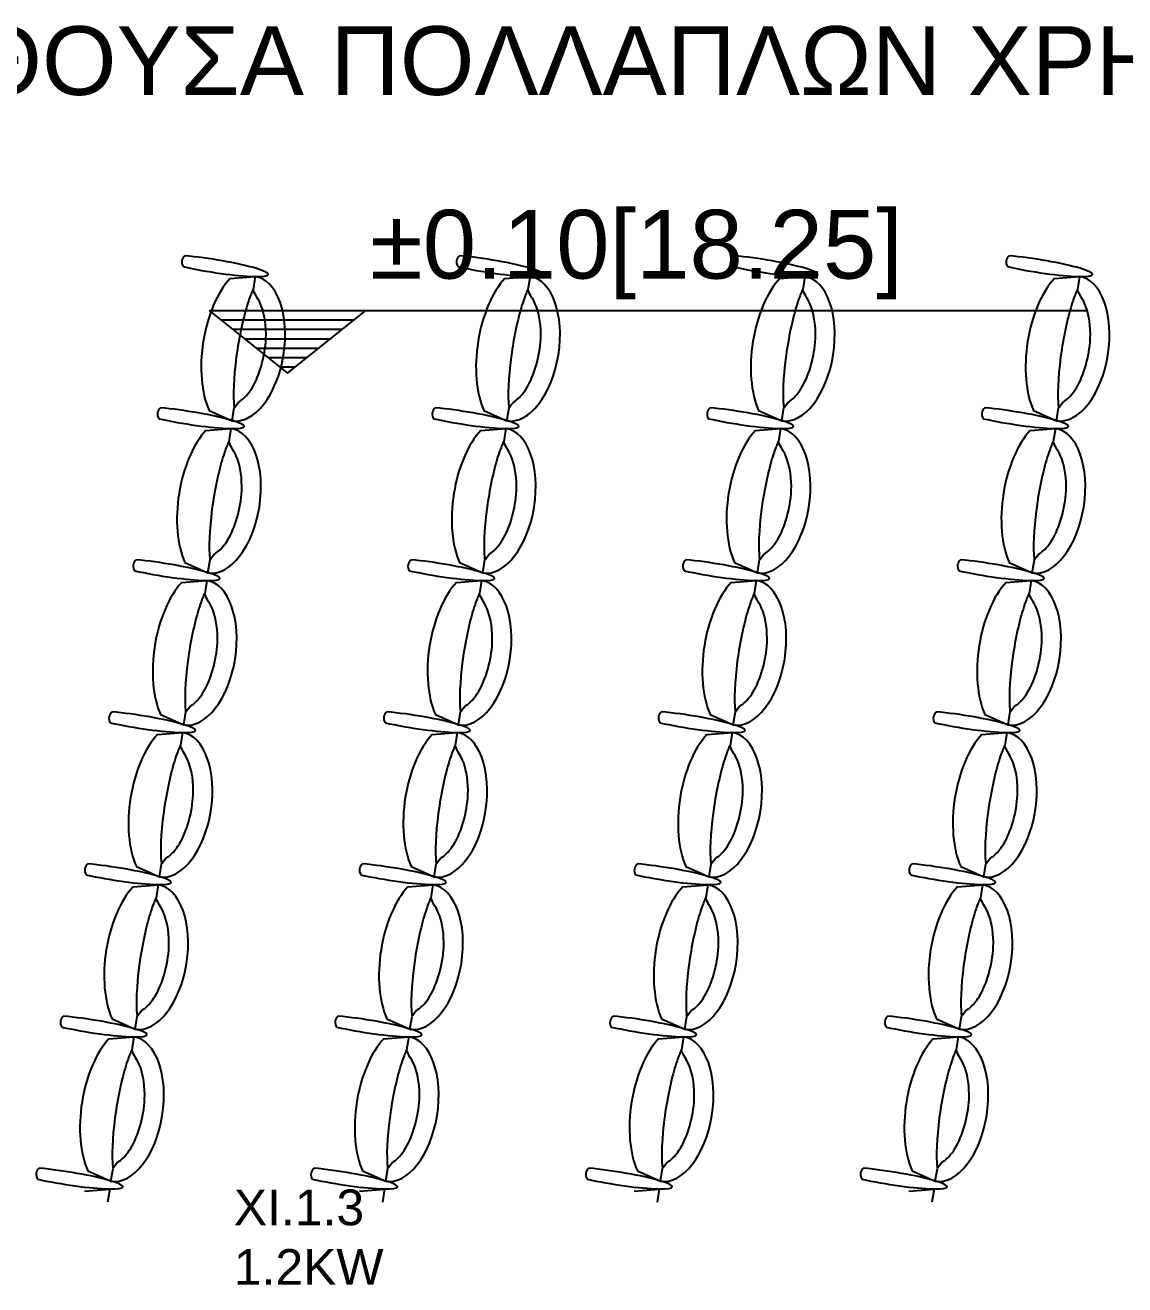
# Model space of a CAD drawing. Header units: metres. Extents: x -11 to 85, y -301 to 135.
# Drawn here: x 24.918 to 28.92, y -188.792 to -184.21 of the extents above; entities that cross this region are included whole.
import ezdxf

# ---------------------------------------------------------------- set-up
doc = ezdxf.new("R2010")
doc.units = ezdxf.units.M
doc.header["$LTSCALE"] = 0.036
for name, color, linetype in [('arxitek isogeio', 252, 'Continuous'), ('Epipla', 252, 'Continuous'), ('HLEK_FL001_SYMBOLS', 230, 'Continuous')]:
    doc.layers.add(name, color=color, linetype=linetype)
doc.styles.add('COMU-N', font='arial.ttf')

# ---------------------------------------------------------------- blocks, each defined once
blk = doc.blocks.new('A$C4C174ED7')
at = {"layer": 'Epipla'}
for p, q in [((5.6743, 3.0497), (5.7655, 3.0566)), ((5.7655, 3.0566), (5.758, 3.0092)), ((6.6743, 3.0497), (6.7655, 3.0566)), ((6.7655, 3.0566), (6.758, 3.0092)), ((7.6743, 3.0497), (7.7655, 3.0566)), ((7.7655, 3.0566), (7.758, 3.0092)), ((8.6743, 3.0497), (8.7655, 3.0566)), ((8.7655, 3.0566), (8.758, 3.0092)), ((5.5976, 2.569), (5.6817, 2.5313)), ((5.6817, 2.5313), (5.6892, 2.5782)), ((6.5976, 2.569), (6.6817, 2.5313)), ((6.6817, 2.5313), (6.6892, 2.5782)), ((7.5976, 2.569), (7.6817, 2.5313)), ((7.6817, 2.5313), (7.6892, 2.5782)), ((8.5976, 2.569), (8.6817, 2.5313)), ((8.6817, 2.5313), (8.6892, 2.5782)), ((5.5861, 2.4967), (5.6773, 2.5036)), ((5.6773, 2.5036), (5.6697, 2.4562)), ((6.5861, 2.4967), (6.6773, 2.5036)), ((6.6773, 2.5036), (6.6697, 2.4562)), ((7.5861, 2.4967), (7.6773, 2.5036)), ((7.6773, 2.5036), (7.6697, 2.4562)), ((8.5861, 2.4967), (8.6773, 2.5036)), ((8.6773, 2.5036), (8.6697, 2.4562)), ((5.5935, 1.9783), (5.601, 2.0252)), ((6.5935, 1.9783), (6.601, 2.0252)), ((7.5935, 1.9783), (7.601, 2.0252)), ((8.5935, 1.9783), (8.601, 2.0252)), ((5.5094, 2.016), (5.5935, 1.9783)), ((6.5094, 2.016), (6.5935, 1.9783)), ((7.5094, 2.016), (7.5935, 1.9783)), ((8.5094, 2.016), (8.5935, 1.9783)), ((5.4978, 1.9437), (5.5891, 1.9506)), ((5.5891, 1.9506), (5.5815, 1.9032)), ((6.4978, 1.9437), (6.5891, 1.9506)), ((6.5891, 1.9506), (6.5815, 1.9032)), ((7.4978, 1.9437), (7.5891, 1.9506)), ((7.5891, 1.9506), (7.5815, 1.9032)), ((8.4978, 1.9437), (8.5891, 1.9506)), ((8.5891, 1.9506), (8.5815, 1.9032)), ((5.5053, 1.4253), (5.5127, 1.4722)), ((6.5053, 1.4253), (6.5127, 1.4722)), ((7.5053, 1.4253), (7.5127, 1.4722)), ((8.5053, 1.4253), (8.5127, 1.4722)), ((5.4211, 1.463), (5.5053, 1.4253)), ((6.4211, 1.463), (6.5053, 1.4253)), ((7.4211, 1.463), (7.5053, 1.4253)), ((8.4211, 1.463), (8.5053, 1.4253)), ((5.4096, 1.3906), (5.5009, 1.3976)), ((5.5009, 1.3976), (5.4933, 1.3502)), ((6.4096, 1.3906), (6.5009, 1.3976)), ((6.5009, 1.3976), (6.4933, 1.3502)), ((7.4096, 1.3906), (7.5009, 1.3976)), ((7.5009, 1.3976), (7.4933, 1.3502)), ((8.4096, 1.3906), (8.5009, 1.3976)), ((8.5009, 1.3976), (8.4933, 1.3502)), ((5.417, 0.8723), (5.4245, 0.9192)), ((6.417, 0.8723), (6.4245, 0.9192)), ((7.417, 0.8723), (7.4245, 0.9192)), ((8.417, 0.8723), (8.4245, 0.9192)), ((5.3329, 0.91), (5.417, 0.8723)), ((6.3329, 0.91), (6.417, 0.8723)), ((7.3329, 0.91), (7.417, 0.8723)), ((8.3329, 0.91), (8.417, 0.8723)), ((5.3212, 0.8366), (5.4124, 0.8435)), ((5.4124, 0.8435), (5.4049, 0.7961)), ((6.3212, 0.8366), (6.4124, 0.8435)), ((6.4124, 0.8435), (6.4049, 0.7961)), ((7.3212, 0.8366), (7.4124, 0.8435)), ((7.4124, 0.8435), (7.4049, 0.7961)), ((8.3212, 0.8366), (8.4124, 0.8435)), ((8.4124, 0.8435), (8.4049, 0.7961)), ((5.2445, 0.3559), (5.3286, 0.3182)), ((5.3286, 0.3182), (5.3361, 0.3651)), ((6.2445, 0.3559), (6.3286, 0.3182)), ((6.3286, 0.3182), (6.3361, 0.3651)), ((7.2445, 0.3559), (7.3286, 0.3182)), ((7.3286, 0.3182), (7.3361, 0.3651)), ((8.2445, 0.3559), (8.3286, 0.3182)), ((8.3286, 0.3182), (8.3361, 0.3651)), ((5.233, 0.2836), (5.3242, 0.2905)), ((5.3242, 0.2905), (5.3166, 0.2431)), ((6.233, 0.2836), (6.3242, 0.2905)), ((6.3242, 0.2905), (6.3166, 0.2431)), ((7.233, 0.2836), (7.3242, 0.2905)), ((7.3242, 0.2905), (7.3166, 0.2431)), ((8.233, 0.2836), (8.3242, 0.2905)), ((8.3242, 0.2905), (8.3166, 0.2431)), ((5.1563, -0.1971), (5.2404, -0.2348)), ((5.2404, -0.2348), (5.2479, -0.1879)), ((6.1563, -0.1971), (6.2404, -0.2348)), ((6.2404, -0.2348), (6.2479, -0.1879)), ((7.1563, -0.1971), (7.2404, -0.2348)), ((7.2404, -0.2348), (7.2479, -0.1879)), ((8.1563, -0.1971), (8.2404, -0.2348)), ((8.2404, -0.2348), (8.2479, -0.1879)), ((5.1446, -0.2705), (5.2358, -0.2636)), ((5.2358, -0.2636), (5.2282, -0.311)), ((6.1446, -0.2705), (6.2358, -0.2636)), ((6.2358, -0.2636), (6.2282, -0.311)), ((7.1446, -0.2705), (7.2358, -0.2636)), ((7.2358, -0.2636), (7.2282, -0.311)), ((8.1446, -0.2705), (8.2358, -0.2636)), ((8.2358, -0.2636), (8.2282, -0.311))]:
    blk.add_line(p, q, dxfattribs=at)
for points in [[(5.5091, 3.1317, 0.397593), (5.503, 3.0922)], [(6.5091, 3.1317, 0.397593), (6.503, 3.0922)], [(7.5091, 3.1317, 0.397593), (7.503, 3.0922)], [(8.5091, 3.1317, 0.397593), (8.503, 3.0922)], [(5.4209, 2.5787, 0.397593), (5.4147, 2.5392)], [(6.4209, 2.5787, 0.397593), (6.4147, 2.5392)], [(7.4209, 2.5787, 0.397593), (7.4147, 2.5392)], [(8.4209, 2.5787, 0.397593), (8.4147, 2.5392)], [(5.3327, 2.0257, 0.397593), (5.3265, 1.9862)], [(6.3327, 2.0257, 0.397593), (6.3265, 1.9862)], [(7.3327, 2.0257, 0.397593), (7.3265, 1.9862)], [(8.3327, 2.0257, 0.397593), (8.3265, 1.9862)], [(5.2444, 1.4727, 0.397593), (5.2383, 1.4331)], [(6.2444, 1.4727, 0.397593), (6.2383, 1.4331)], [(7.2444, 1.4727, 0.397593), (7.2383, 1.4331)], [(8.2444, 1.4727, 0.397593), (8.2383, 1.4331)], [(5.1562, 0.9197, 0.397593), (5.15, 0.8801)], [(6.1562, 0.9197, 0.397593), (6.15, 0.8801)], [(7.1562, 0.9197, 0.397593), (7.15, 0.8801)], [(8.1562, 0.9197, 0.397593), (8.15, 0.8801)], [(5.0678, 0.3656, 0.397593), (5.0616, 0.326)], [(6.0678, 0.3656, 0.397593), (6.0616, 0.326)], [(7.0678, 0.3656, 0.397593), (7.0616, 0.326)], [(8.0678, 0.3656, 0.397593), (8.0616, 0.326)], [(4.9796, -0.1874, 0.397593), (4.9734, -0.227)], [(5.9796, -0.1874, 0.397593), (5.9734, -0.227)], [(6.9796, -0.1874, 0.397593), (6.9734, -0.227)], [(7.9796, -0.1874, 0.397593), (7.9734, -0.227)]]:
    blk.add_lwpolyline(points, format="xyb", dxfattribs=at)
for centre, major_axis, ratio, start_param, end_param in [((5.6101, 3.0956), (-0.2028, 0.0318), 0.113529, 1.031877, 5.251545), ((6.6101, 3.0956), (-0.2028, 0.0318), 0.113529, 1.031877, 5.251545), ((7.6101, 3.0956), (-0.2028, 0.0318), 0.113529, 1.031877, 5.251545), ((8.6101, 3.0956), (-0.2028, 0.0318), 0.113529, 1.031877, 5.251545), ((5.7236, 2.794), (0.0463, 0.2995), 0.493003, 0.628379, 2.49343), ((5.7236, 2.794), (0.0419, 0.2627), 0.552275, 3.141593, 6.283185), ((6.7236, 2.794), (0.0463, 0.2995), 0.493003, 0.628379, 2.49343), ((6.7236, 2.794), (0.0419, 0.2627), 0.552275, 3.141593, 6.283185), ((7.7236, 2.794), (0.0463, 0.2995), 0.493003, 0.628379, 2.49343), ((7.7236, 2.794), (0.0419, 0.2627), 0.552275, 3.141593, 6.283185), ((8.7236, 2.794), (0.0463, 0.2995), 0.493003, 0.628379, 2.49343), ((8.7236, 2.794), (0.0419, 0.2627), 0.552275, 3.141593, 6.283185), ((5.5219, 2.5426), (-0.2028, 0.0318), 0.113529, 1.031877, 5.251545), ((6.5219, 2.5426), (-0.2028, 0.0318), 0.113529, 1.031877, 5.251545), ((7.5219, 2.5426), (-0.2028, 0.0318), 0.113529, 1.031877, 5.251545), ((8.5219, 2.5426), (-0.2028, 0.0318), 0.113529, 1.031877, 5.251545), ((5.6354, 2.241), (0.0463, 0.2995), 0.493003, 0.628379, 2.49343), ((5.6354, 2.241), (0.0419, 0.2627), 0.552275, 3.141593, 6.283185), ((6.6354, 2.241), (0.0463, 0.2995), 0.493003, 0.628379, 2.49343), ((6.6354, 2.241), (0.0419, 0.2627), 0.552275, 3.141593, 6.283185), ((7.6354, 2.241), (0.0463, 0.2995), 0.493003, 0.628379, 2.49343), ((7.6354, 2.241), (0.0419, 0.2627), 0.552275, 3.141593, 6.283185), ((8.6354, 2.241), (0.0463, 0.2995), 0.493003, 0.628379, 2.49343), ((8.6354, 2.241), (0.0419, 0.2627), 0.552275, 3.141593, 6.283185), ((5.4337, 1.9896), (-0.2028, 0.0318), 0.113529, 1.031877, 5.251545), ((6.4337, 1.9896), (-0.2028, 0.0318), 0.113529, 1.031877, 5.251545), ((7.4337, 1.9896), (-0.2028, 0.0318), 0.113529, 1.031877, 5.251545), ((8.4337, 1.9896), (-0.2028, 0.0318), 0.113529, 1.031877, 5.251545), ((5.5472, 1.6879), (0.0463, 0.2995), 0.493003, 0.628379, 2.49343), ((5.5472, 1.6879), (0.0419, 0.2627), 0.552275, 3.141593, 6.283185), ((6.5472, 1.6879), (0.0463, 0.2995), 0.493003, 0.628379, 2.49343), ((6.5472, 1.6879), (0.0419, 0.2627), 0.552275, 3.141593, 6.283185), ((7.5472, 1.6879), (0.0463, 0.2995), 0.493003, 0.628379, 2.49343), ((7.5472, 1.6879), (0.0419, 0.2627), 0.552275, 3.141593, 6.283185), ((8.5472, 1.6879), (0.0463, 0.2995), 0.493003, 0.628379, 2.49343), ((8.5472, 1.6879), (0.0419, 0.2627), 0.552275, 3.141593, 6.283185), ((5.3454, 1.4366), (-0.2028, 0.0318), 0.113529, 1.031877, 5.251545), ((6.3454, 1.4366), (-0.2028, 0.0318), 0.113529, 1.031877, 5.251545), ((7.3454, 1.4366), (-0.2028, 0.0318), 0.113529, 1.031877, 5.251545), ((8.3454, 1.4366), (-0.2028, 0.0318), 0.113529, 1.031877, 5.251545), ((5.4589, 1.1349), (0.0463, 0.2995), 0.493003, 0.628379, 2.49343), ((5.4589, 1.1349), (0.0419, 0.2627), 0.552275, 3.141593, 6.283185), ((6.4589, 1.1349), (0.0463, 0.2995), 0.493003, 0.628379, 2.49343), ((6.4589, 1.1349), (0.0419, 0.2627), 0.552275, 3.141593, 6.283185), ((7.4589, 1.1349), (0.0463, 0.2995), 0.493003, 0.628379, 2.49343), ((7.4589, 1.1349), (0.0419, 0.2627), 0.552275, 3.141593, 6.283185), ((8.4589, 1.1349), (0.0463, 0.2995), 0.493003, 0.628379, 2.49343), ((8.4589, 1.1349), (0.0419, 0.2627), 0.552275, 3.141593, 6.283185), ((5.2572, 0.8836), (-0.2028, 0.0318), 0.113529, 1.031877, 5.251545), ((6.2572, 0.8836), (-0.2028, 0.0318), 0.113529, 1.031877, 5.251545), ((7.2572, 0.8836), (-0.2028, 0.0318), 0.113529, 1.031877, 5.251545), ((8.2572, 0.8836), (-0.2028, 0.0318), 0.113529, 1.031877, 5.251545), ((5.3705, 0.5809), (0.0463, 0.2995), 0.493003, 0.628379, 2.49343), ((5.3705, 0.5809), (0.0419, 0.2627), 0.552275, 3.141593, 6.283185), ((6.3705, 0.5809), (0.0463, 0.2995), 0.493003, 0.628379, 2.49343), ((6.3705, 0.5809), (0.0419, 0.2627), 0.552275, 3.141593, 6.283185), ((7.3705, 0.5809), (0.0463, 0.2995), 0.493003, 0.628379, 2.49343), ((7.3705, 0.5809), (0.0419, 0.2627), 0.552275, 3.141593, 6.283185), ((8.3705, 0.5809), (0.0463, 0.2995), 0.493003, 0.628379, 2.49343), ((8.3705, 0.5809), (0.0419, 0.2627), 0.552275, 3.141593, 6.283185), ((5.1688, 0.3295), (-0.2028, 0.0318), 0.113529, 1.031877, 5.251545), ((6.1688, 0.3295), (-0.2028, 0.0318), 0.113529, 1.031877, 5.251545), ((7.1688, 0.3295), (-0.2028, 0.0318), 0.113529, 1.031877, 5.251545), ((8.1688, 0.3295), (-0.2028, 0.0318), 0.113529, 1.031877, 5.251545), ((5.2823, 0.0278), (0.0463, 0.2995), 0.493003, 0.628379, 2.49343), ((5.2823, 0.0278), (0.0419, 0.2627), 0.552275, 3.141593, 6.283185), ((6.2823, 0.0278), (0.0463, 0.2995), 0.493003, 0.628379, 2.49343), ((6.2823, 0.0278), (0.0419, 0.2627), 0.552275, 3.141593, 6.283185), ((7.2823, 0.0278), (0.0463, 0.2995), 0.493003, 0.628379, 2.49343), ((7.2823, 0.0278), (0.0419, 0.2627), 0.552275, 3.141593, 6.283185), ((8.2823, 0.0278), (0.0463, 0.2995), 0.493003, 0.628379, 2.49343), ((8.2823, 0.0278), (0.0419, 0.2627), 0.552275, 3.141593, 6.283185), ((5.0806, -0.2235), (-0.2028, 0.0318), 0.113529, 1.031877, 5.251545), ((6.0806, -0.2235), (-0.2028, 0.0318), 0.113529, 1.031877, 5.251545), ((7.0806, -0.2235), (-0.2028, 0.0318), 0.113529, 1.031877, 5.251545), ((8.0806, -0.2235), (-0.2028, 0.0318), 0.113529, 1.031877, 5.251545)]:
    blk.add_ellipse(centre, major_axis=major_axis, ratio=ratio, start_param=start_param, end_param=end_param, dxfattribs=at)
for points, knots in [([(5.758, 3.0092), (5.7534, 3.0001), (5.7475, 2.9863), (5.7265, 2.9247), (5.7108, 2.8576), (5.689, 2.7162), (5.6843, 2.6421), (5.6876, 2.5911), (5.6884, 2.5841), (5.6893, 2.5786)], [0.506584, 0.506584, 0.506584, 0.506584, 0.805592, 0.805592, 1.599086, 1.599086, 2.473163, 2.473163, 2.635992, 2.635992, 2.635992, 2.635992]), ([(5.6893, 2.5786), (5.6893, 2.5786), (5.7003, 2.5961), (5.724, 2.6118), (5.7398, 2.628), (5.7807, 2.6953), (5.8013, 2.7658), (5.8065, 2.8749), (5.7994, 2.9171), (5.778, 2.9756), (5.7659, 2.9858), (5.758, 3.0092), (5.758, 3.0092), (5.758, 3.0092)], [3.141593, 3.141593, 3.141593, 3.141593, 3.601272, 3.601272, 4.06095, 4.06095, 4.924473, 4.924473, 5.526258, 5.526258, 6.140896, 6.140896, 6.283185, 6.283185, 6.283185, 6.283185]), ([(6.758, 3.0092), (6.7534, 3.0001), (6.7475, 2.9863), (6.7265, 2.9247), (6.7108, 2.8576), (6.689, 2.7162), (6.6843, 2.6421), (6.6876, 2.5911), (6.6884, 2.5841), (6.6893, 2.5786)], [0.506584, 0.506584, 0.506584, 0.506584, 0.805592, 0.805592, 1.599086, 1.599086, 2.473163, 2.473163, 2.635992, 2.635992, 2.635992, 2.635992]), ([(6.6893, 2.5786), (6.6893, 2.5786), (6.7003, 2.5961), (6.724, 2.6118), (6.7398, 2.628), (6.7807, 2.6953), (6.8013, 2.7658), (6.8065, 2.8749), (6.7994, 2.9171), (6.778, 2.9756), (6.7659, 2.9858), (6.758, 3.0092), (6.758, 3.0092), (6.758, 3.0092)], [3.141593, 3.141593, 3.141593, 3.141593, 3.601272, 3.601272, 4.06095, 4.06095, 4.924473, 4.924473, 5.526258, 5.526258, 6.140896, 6.140896, 6.283185, 6.283185, 6.283185, 6.283185]), ([(7.758, 3.0092), (7.7534, 3.0001), (7.7475, 2.9863), (7.7265, 2.9247), (7.7108, 2.8576), (7.689, 2.7162), (7.6843, 2.6421), (7.6876, 2.5911), (7.6884, 2.5841), (7.6893, 2.5786)], [0.506584, 0.506584, 0.506584, 0.506584, 0.805592, 0.805592, 1.599086, 1.599086, 2.473163, 2.473163, 2.635992, 2.635992, 2.635992, 2.635992]), ([(7.6893, 2.5786), (7.6893, 2.5786), (7.7003, 2.5961), (7.724, 2.6118), (7.7398, 2.628), (7.7807, 2.6953), (7.8013, 2.7658), (7.8065, 2.8749), (7.7994, 2.9171), (7.778, 2.9756), (7.7659, 2.9858), (7.758, 3.0092), (7.758, 3.0092), (7.758, 3.0092)], [3.141593, 3.141593, 3.141593, 3.141593, 3.601272, 3.601272, 4.06095, 4.06095, 4.924473, 4.924473, 5.526258, 5.526258, 6.140896, 6.140896, 6.283185, 6.283185, 6.283185, 6.283185]), ([(8.758, 3.0092), (8.7534, 3.0001), (8.7475, 2.9863), (8.7265, 2.9247), (8.7108, 2.8576), (8.689, 2.7162), (8.6843, 2.6421), (8.6876, 2.5911), (8.6884, 2.5841), (8.6893, 2.5786)], [0.506584, 0.506584, 0.506584, 0.506584, 0.805592, 0.805592, 1.599086, 1.599086, 2.473163, 2.473163, 2.635992, 2.635992, 2.635992, 2.635992]), ([(8.6893, 2.5786), (8.6893, 2.5786), (8.7003, 2.5961), (8.724, 2.6118), (8.7398, 2.628), (8.7807, 2.6953), (8.8013, 2.7658), (8.8065, 2.8749), (8.7994, 2.9171), (8.778, 2.9756), (8.7659, 2.9858), (8.758, 3.0092), (8.758, 3.0092), (8.758, 3.0092)], [3.141593, 3.141593, 3.141593, 3.141593, 3.601272, 3.601272, 4.06095, 4.06095, 4.924473, 4.924473, 5.526258, 5.526258, 6.140896, 6.140896, 6.283185, 6.283185, 6.283185, 6.283185]), ([(5.6697, 2.4562), (5.6652, 2.4471), (5.6593, 2.4333), (5.6382, 2.3717), (5.6225, 2.3046), (5.6007, 2.1632), (5.596, 2.0891), (5.5994, 2.0381), (5.6002, 2.0311), (5.6011, 2.0256)], [0.506584, 0.506584, 0.506584, 0.506584, 0.805592, 0.805592, 1.599086, 1.599086, 2.473163, 2.473163, 2.635992, 2.635992, 2.635992, 2.635992]), ([(5.6011, 2.0256), (5.6011, 2.0256), (5.6121, 2.0431), (5.6357, 2.0588), (5.6516, 2.075), (5.6925, 2.1422), (5.7131, 2.2128), (5.7183, 2.3219), (5.7111, 2.364), (5.6897, 2.4226), (5.6777, 2.4328), (5.6697, 2.4562), (5.6697, 2.4562), (5.6697, 2.4562)], [3.141593, 3.141593, 3.141593, 3.141593, 3.601272, 3.601272, 4.06095, 4.06095, 4.924473, 4.924473, 5.526258, 5.526258, 6.140896, 6.140896, 6.283185, 6.283185, 6.283185, 6.283185]), ([(6.6697, 2.4562), (6.6652, 2.4471), (6.6593, 2.4333), (6.6382, 2.3717), (6.6225, 2.3046), (6.6007, 2.1632), (6.596, 2.0891), (6.5994, 2.0381), (6.6002, 2.0311), (6.6011, 2.0256)], [0.506584, 0.506584, 0.506584, 0.506584, 0.805592, 0.805592, 1.599086, 1.599086, 2.473163, 2.473163, 2.635992, 2.635992, 2.635992, 2.635992]), ([(6.6011, 2.0256), (6.6011, 2.0256), (6.6121, 2.0431), (6.6357, 2.0588), (6.6516, 2.075), (6.6925, 2.1422), (6.7131, 2.2128), (6.7183, 2.3219), (6.7111, 2.364), (6.6897, 2.4226), (6.6777, 2.4328), (6.6697, 2.4562), (6.6697, 2.4562), (6.6697, 2.4562)], [3.141593, 3.141593, 3.141593, 3.141593, 3.601272, 3.601272, 4.06095, 4.06095, 4.924473, 4.924473, 5.526258, 5.526258, 6.140896, 6.140896, 6.283185, 6.283185, 6.283185, 6.283185]), ([(7.6697, 2.4562), (7.6652, 2.4471), (7.6593, 2.4333), (7.6382, 2.3717), (7.6225, 2.3046), (7.6007, 2.1632), (7.596, 2.0891), (7.5994, 2.0381), (7.6002, 2.0311), (7.6011, 2.0256)], [0.506584, 0.506584, 0.506584, 0.506584, 0.805592, 0.805592, 1.599086, 1.599086, 2.473163, 2.473163, 2.635992, 2.635992, 2.635992, 2.635992]), ([(7.6011, 2.0256), (7.6011, 2.0256), (7.6121, 2.0431), (7.6357, 2.0588), (7.6516, 2.075), (7.6925, 2.1422), (7.7131, 2.2128), (7.7183, 2.3219), (7.7111, 2.364), (7.6897, 2.4226), (7.6777, 2.4328), (7.6697, 2.4562), (7.6697, 2.4562), (7.6697, 2.4562)], [3.141593, 3.141593, 3.141593, 3.141593, 3.601272, 3.601272, 4.06095, 4.06095, 4.924473, 4.924473, 5.526258, 5.526258, 6.140896, 6.140896, 6.283185, 6.283185, 6.283185, 6.283185]), ([(8.6697, 2.4562), (8.6652, 2.4471), (8.6593, 2.4333), (8.6382, 2.3717), (8.6225, 2.3046), (8.6007, 2.1632), (8.596, 2.0891), (8.5994, 2.0381), (8.6002, 2.0311), (8.6011, 2.0256)], [0.506584, 0.506584, 0.506584, 0.506584, 0.805592, 0.805592, 1.599086, 1.599086, 2.473163, 2.473163, 2.635992, 2.635992, 2.635992, 2.635992]), ([(8.6011, 2.0256), (8.6011, 2.0256), (8.6121, 2.0431), (8.6357, 2.0588), (8.6516, 2.075), (8.6925, 2.1422), (8.7131, 2.2128), (8.7183, 2.3219), (8.7111, 2.364), (8.6897, 2.4226), (8.6777, 2.4328), (8.6697, 2.4562), (8.6697, 2.4562), (8.6697, 2.4562)], [3.141593, 3.141593, 3.141593, 3.141593, 3.601272, 3.601272, 4.06095, 4.06095, 4.924473, 4.924473, 5.526258, 5.526258, 6.140896, 6.140896, 6.283185, 6.283185, 6.283185, 6.283185]), ([(5.5815, 1.9032), (5.5769, 1.8941), (5.5711, 1.8803), (5.55, 1.8187), (5.5343, 1.7516), (5.5125, 1.6102), (5.5078, 1.5361), (5.5112, 1.4851), (5.512, 1.4781), (5.5128, 1.4726)], [0.506584, 0.506584, 0.506584, 0.506584, 0.805592, 0.805592, 1.599086, 1.599086, 2.473163, 2.473163, 2.635992, 2.635992, 2.635992, 2.635992]), ([(5.5128, 1.4726), (5.5128, 1.4726), (5.5239, 1.4901), (5.5475, 1.5058), (5.5634, 1.5219), (5.6042, 1.5892), (5.6249, 1.6598), (5.6301, 1.7689), (5.6229, 1.811), (5.6015, 1.8696), (5.5894, 1.8798), (5.5815, 1.9032), (5.5815, 1.9032), (5.5815, 1.9032)], [3.141593, 3.141593, 3.141593, 3.141593, 3.601272, 3.601272, 4.06095, 4.06095, 4.924473, 4.924473, 5.526258, 5.526258, 6.140896, 6.140896, 6.283185, 6.283185, 6.283185, 6.283185]), ([(6.5815, 1.9032), (6.5769, 1.8941), (6.5711, 1.8803), (6.55, 1.8187), (6.5343, 1.7516), (6.5125, 1.6102), (6.5078, 1.5361), (6.5112, 1.4851), (6.512, 1.4781), (6.5128, 1.4726)], [0.506584, 0.506584, 0.506584, 0.506584, 0.805592, 0.805592, 1.599086, 1.599086, 2.473163, 2.473163, 2.635992, 2.635992, 2.635992, 2.635992]), ([(6.5128, 1.4726), (6.5128, 1.4726), (6.5239, 1.4901), (6.5475, 1.5058), (6.5634, 1.5219), (6.6042, 1.5892), (6.6249, 1.6598), (6.6301, 1.7689), (6.6229, 1.811), (6.6015, 1.8696), (6.5894, 1.8798), (6.5815, 1.9032), (6.5815, 1.9032), (6.5815, 1.9032)], [3.141593, 3.141593, 3.141593, 3.141593, 3.601272, 3.601272, 4.06095, 4.06095, 4.924473, 4.924473, 5.526258, 5.526258, 6.140896, 6.140896, 6.283185, 6.283185, 6.283185, 6.283185]), ([(7.5815, 1.9032), (7.5769, 1.8941), (7.5711, 1.8803), (7.55, 1.8187), (7.5343, 1.7516), (7.5125, 1.6102), (7.5078, 1.5361), (7.5112, 1.4851), (7.512, 1.4781), (7.5128, 1.4726)], [0.506584, 0.506584, 0.506584, 0.506584, 0.805592, 0.805592, 1.599086, 1.599086, 2.473163, 2.473163, 2.635992, 2.635992, 2.635992, 2.635992]), ([(7.5128, 1.4726), (7.5128, 1.4726), (7.5239, 1.4901), (7.5475, 1.5058), (7.5634, 1.5219), (7.6042, 1.5892), (7.6249, 1.6598), (7.6301, 1.7689), (7.6229, 1.811), (7.6015, 1.8696), (7.5894, 1.8798), (7.5815, 1.9032), (7.5815, 1.9032), (7.5815, 1.9032)], [3.141593, 3.141593, 3.141593, 3.141593, 3.601272, 3.601272, 4.06095, 4.06095, 4.924473, 4.924473, 5.526258, 5.526258, 6.140896, 6.140896, 6.283185, 6.283185, 6.283185, 6.283185]), ([(8.5815, 1.9032), (8.5769, 1.8941), (8.5711, 1.8803), (8.55, 1.8187), (8.5343, 1.7516), (8.5125, 1.6102), (8.5078, 1.5361), (8.5112, 1.4851), (8.512, 1.4781), (8.5128, 1.4726)], [0.506584, 0.506584, 0.506584, 0.506584, 0.805592, 0.805592, 1.599086, 1.599086, 2.473163, 2.473163, 2.635992, 2.635992, 2.635992, 2.635992]), ([(8.5128, 1.4726), (8.5128, 1.4726), (8.5239, 1.4901), (8.5475, 1.5058), (8.5634, 1.5219), (8.6042, 1.5892), (8.6249, 1.6598), (8.6301, 1.7689), (8.6229, 1.811), (8.6015, 1.8696), (8.5894, 1.8798), (8.5815, 1.9032), (8.5815, 1.9032), (8.5815, 1.9032)], [3.141593, 3.141593, 3.141593, 3.141593, 3.601272, 3.601272, 4.06095, 4.06095, 4.924473, 4.924473, 5.526258, 5.526258, 6.140896, 6.140896, 6.283185, 6.283185, 6.283185, 6.283185]), ([(5.4933, 1.3502), (5.4887, 1.3411), (5.4828, 1.3273), (5.4618, 1.2657), (5.4461, 1.1985), (5.4243, 1.0572), (5.4196, 0.9831), (5.4229, 0.9321), (5.4237, 0.9251), (5.4246, 0.9196)], [0.506584, 0.506584, 0.506584, 0.506584, 0.805592, 0.805592, 1.599086, 1.599086, 2.473163, 2.473163, 2.635992, 2.635992, 2.635992, 2.635992]), ([(5.4246, 0.9196), (5.4246, 0.9196), (5.4356, 0.937), (5.4593, 0.9528), (5.4751, 0.9689), (5.516, 1.0362), (5.5366, 1.1068), (5.5418, 1.2159), (5.5347, 1.258), (5.5133, 1.3166), (5.5012, 1.3268), (5.4933, 1.3502), (5.4933, 1.3502), (5.4933, 1.3502)], [3.141593, 3.141593, 3.141593, 3.141593, 3.601272, 3.601272, 4.06095, 4.06095, 4.924473, 4.924473, 5.526258, 5.526258, 6.140896, 6.140896, 6.283185, 6.283185, 6.283185, 6.283185]), ([(6.4933, 1.3502), (6.4887, 1.3411), (6.4828, 1.3273), (6.4618, 1.2657), (6.4461, 1.1985), (6.4243, 1.0572), (6.4196, 0.9831), (6.4229, 0.9321), (6.4237, 0.9251), (6.4246, 0.9196)], [0.506584, 0.506584, 0.506584, 0.506584, 0.805592, 0.805592, 1.599086, 1.599086, 2.473163, 2.473163, 2.635992, 2.635992, 2.635992, 2.635992]), ([(6.4246, 0.9196), (6.4246, 0.9196), (6.4356, 0.937), (6.4593, 0.9528), (6.4751, 0.9689), (6.516, 1.0362), (6.5366, 1.1068), (6.5418, 1.2159), (6.5347, 1.258), (6.5133, 1.3166), (6.5012, 1.3268), (6.4933, 1.3502), (6.4933, 1.3502), (6.4933, 1.3502)], [3.141593, 3.141593, 3.141593, 3.141593, 3.601272, 3.601272, 4.06095, 4.06095, 4.924473, 4.924473, 5.526258, 5.526258, 6.140896, 6.140896, 6.283185, 6.283185, 6.283185, 6.283185]), ([(7.4933, 1.3502), (7.4887, 1.3411), (7.4828, 1.3273), (7.4618, 1.2657), (7.4461, 1.1985), (7.4243, 1.0572), (7.4196, 0.9831), (7.4229, 0.9321), (7.4237, 0.9251), (7.4246, 0.9196)], [0.506584, 0.506584, 0.506584, 0.506584, 0.805592, 0.805592, 1.599086, 1.599086, 2.473163, 2.473163, 2.635992, 2.635992, 2.635992, 2.635992]), ([(7.4246, 0.9196), (7.4246, 0.9196), (7.4356, 0.937), (7.4593, 0.9528), (7.4751, 0.9689), (7.516, 1.0362), (7.5366, 1.1068), (7.5418, 1.2159), (7.5347, 1.258), (7.5133, 1.3166), (7.5012, 1.3268), (7.4933, 1.3502), (7.4933, 1.3502), (7.4933, 1.3502)], [3.141593, 3.141593, 3.141593, 3.141593, 3.601272, 3.601272, 4.06095, 4.06095, 4.924473, 4.924473, 5.526258, 5.526258, 6.140896, 6.140896, 6.283185, 6.283185, 6.283185, 6.283185]), ([(8.4933, 1.3502), (8.4887, 1.3411), (8.4828, 1.3273), (8.4618, 1.2657), (8.4461, 1.1985), (8.4243, 1.0572), (8.4196, 0.9831), (8.4229, 0.9321), (8.4237, 0.9251), (8.4246, 0.9196)], [0.506584, 0.506584, 0.506584, 0.506584, 0.805592, 0.805592, 1.599086, 1.599086, 2.473163, 2.473163, 2.635992, 2.635992, 2.635992, 2.635992]), ([(8.4246, 0.9196), (8.4246, 0.9196), (8.4356, 0.937), (8.4593, 0.9528), (8.4751, 0.9689), (8.516, 1.0362), (8.5366, 1.1068), (8.5418, 1.2159), (8.5347, 1.258), (8.5133, 1.3166), (8.5012, 1.3268), (8.4933, 1.3502), (8.4933, 1.3502), (8.4933, 1.3502)], [3.141593, 3.141593, 3.141593, 3.141593, 3.601272, 3.601272, 4.06095, 4.06095, 4.924473, 4.924473, 5.526258, 5.526258, 6.140896, 6.140896, 6.283185, 6.283185, 6.283185, 6.283185]), ([(5.4049, 0.7961), (5.4003, 0.787), (5.3944, 0.7732), (5.3734, 0.7116), (5.3577, 0.6445), (5.3359, 0.5031), (5.3312, 0.429), (5.3345, 0.378), (5.3353, 0.371), (5.3362, 0.3655)], [0.506584, 0.506584, 0.506584, 0.506584, 0.805592, 0.805592, 1.599086, 1.599086, 2.473163, 2.473163, 2.635992, 2.635992, 2.635992, 2.635992]), ([(5.3362, 0.3655), (5.3362, 0.3655), (5.3472, 0.383), (5.3709, 0.3987), (5.3867, 0.4149), (5.4276, 0.4821), (5.4482, 0.5527), (5.4534, 0.6618), (5.4463, 0.7039), (5.4249, 0.7625), (5.4128, 0.7727), (5.4049, 0.7961), (5.4049, 0.7961), (5.4049, 0.7961)], [3.141593, 3.141593, 3.141593, 3.141593, 3.601272, 3.601272, 4.06095, 4.06095, 4.924473, 4.924473, 5.526258, 5.526258, 6.140896, 6.140896, 6.283185, 6.283185, 6.283185, 6.283185]), ([(6.4049, 0.7961), (6.4003, 0.787), (6.3944, 0.7732), (6.3734, 0.7116), (6.3577, 0.6445), (6.3359, 0.5031), (6.3312, 0.429), (6.3345, 0.378), (6.3353, 0.371), (6.3362, 0.3655)], [0.506584, 0.506584, 0.506584, 0.506584, 0.805592, 0.805592, 1.599086, 1.599086, 2.473163, 2.473163, 2.635992, 2.635992, 2.635992, 2.635992]), ([(6.3362, 0.3655), (6.3362, 0.3655), (6.3472, 0.383), (6.3709, 0.3987), (6.3867, 0.4149), (6.4276, 0.4821), (6.4482, 0.5527), (6.4534, 0.6618), (6.4463, 0.7039), (6.4249, 0.7625), (6.4128, 0.7727), (6.4049, 0.7961), (6.4049, 0.7961), (6.4049, 0.7961)], [3.141593, 3.141593, 3.141593, 3.141593, 3.601272, 3.601272, 4.06095, 4.06095, 4.924473, 4.924473, 5.526258, 5.526258, 6.140896, 6.140896, 6.283185, 6.283185, 6.283185, 6.283185]), ([(7.4049, 0.7961), (7.4003, 0.787), (7.3944, 0.7732), (7.3734, 0.7116), (7.3577, 0.6445), (7.3359, 0.5031), (7.3312, 0.429), (7.3345, 0.378), (7.3353, 0.371), (7.3362, 0.3655)], [0.506584, 0.506584, 0.506584, 0.506584, 0.805592, 0.805592, 1.599086, 1.599086, 2.473163, 2.473163, 2.635992, 2.635992, 2.635992, 2.635992]), ([(7.3362, 0.3655), (7.3362, 0.3655), (7.3472, 0.383), (7.3709, 0.3987), (7.3867, 0.4149), (7.4276, 0.4821), (7.4482, 0.5527), (7.4534, 0.6618), (7.4463, 0.7039), (7.4249, 0.7625), (7.4128, 0.7727), (7.4049, 0.7961), (7.4049, 0.7961), (7.4049, 0.7961)], [3.141593, 3.141593, 3.141593, 3.141593, 3.601272, 3.601272, 4.06095, 4.06095, 4.924473, 4.924473, 5.526258, 5.526258, 6.140896, 6.140896, 6.283185, 6.283185, 6.283185, 6.283185]), ([(8.4049, 0.7961), (8.4003, 0.787), (8.3944, 0.7732), (8.3734, 0.7116), (8.3577, 0.6445), (8.3359, 0.5031), (8.3312, 0.429), (8.3345, 0.378), (8.3353, 0.371), (8.3362, 0.3655)], [0.506584, 0.506584, 0.506584, 0.506584, 0.805592, 0.805592, 1.599086, 1.599086, 2.473163, 2.473163, 2.635992, 2.635992, 2.635992, 2.635992]), ([(8.3362, 0.3655), (8.3362, 0.3655), (8.3472, 0.383), (8.3709, 0.3987), (8.3867, 0.4149), (8.4276, 0.4821), (8.4482, 0.5527), (8.4534, 0.6618), (8.4463, 0.7039), (8.4249, 0.7625), (8.4128, 0.7727), (8.4049, 0.7961), (8.4049, 0.7961), (8.4049, 0.7961)], [3.141593, 3.141593, 3.141593, 3.141593, 3.601272, 3.601272, 4.06095, 4.06095, 4.924473, 4.924473, 5.526258, 5.526258, 6.140896, 6.140896, 6.283185, 6.283185, 6.283185, 6.283185]), ([(5.3166, 0.2431), (5.3121, 0.234), (5.3062, 0.2202), (5.2852, 0.1586), (5.2694, 0.0914), (5.2476, -0.0499), (5.2429, -0.124), (5.2463, -0.175), (5.2471, -0.182), (5.248, -0.1875)], [0.506584, 0.506584, 0.506584, 0.506584, 0.805592, 0.805592, 1.599086, 1.599086, 2.473163, 2.473163, 2.635992, 2.635992, 2.635992, 2.635992]), ([(5.248, -0.1875), (5.248, -0.1875), (5.259, -0.17), (5.2826, -0.1543), (5.2985, -0.1382), (5.3394, -0.0709), (5.36, -0.0003), (5.3652, 0.1088), (5.358, 0.1509), (5.3366, 0.2095), (5.3246, 0.2197), (5.3166, 0.2431), (5.3166, 0.2431), (5.3166, 0.2431)], [3.141593, 3.141593, 3.141593, 3.141593, 3.601272, 3.601272, 4.06095, 4.06095, 4.924473, 4.924473, 5.526258, 5.526258, 6.140896, 6.140896, 6.283185, 6.283185, 6.283185, 6.283185]), ([(6.3166, 0.2431), (6.3121, 0.234), (6.3062, 0.2202), (6.2852, 0.1586), (6.2694, 0.0914), (6.2476, -0.0499), (6.2429, -0.124), (6.2463, -0.175), (6.2471, -0.182), (6.248, -0.1875)], [0.506584, 0.506584, 0.506584, 0.506584, 0.805592, 0.805592, 1.599086, 1.599086, 2.473163, 2.473163, 2.635992, 2.635992, 2.635992, 2.635992]), ([(6.248, -0.1875), (6.248, -0.1875), (6.259, -0.17), (6.2826, -0.1543), (6.2985, -0.1382), (6.3394, -0.0709), (6.36, -0.0003), (6.3652, 0.1088), (6.358, 0.1509), (6.3366, 0.2095), (6.3246, 0.2197), (6.3166, 0.2431), (6.3166, 0.2431), (6.3166, 0.2431)], [3.141593, 3.141593, 3.141593, 3.141593, 3.601272, 3.601272, 4.06095, 4.06095, 4.924473, 4.924473, 5.526258, 5.526258, 6.140896, 6.140896, 6.283185, 6.283185, 6.283185, 6.283185]), ([(7.3166, 0.2431), (7.3121, 0.234), (7.3062, 0.2202), (7.2852, 0.1586), (7.2694, 0.0914), (7.2476, -0.0499), (7.2429, -0.124), (7.2463, -0.175), (7.2471, -0.182), (7.248, -0.1875)], [0.506584, 0.506584, 0.506584, 0.506584, 0.805592, 0.805592, 1.599086, 1.599086, 2.473163, 2.473163, 2.635992, 2.635992, 2.635992, 2.635992]), ([(7.248, -0.1875), (7.248, -0.1875), (7.259, -0.17), (7.2826, -0.1543), (7.2985, -0.1382), (7.3394, -0.0709), (7.36, -0.0003), (7.3652, 0.1088), (7.358, 0.1509), (7.3366, 0.2095), (7.3246, 0.2197), (7.3166, 0.2431), (7.3166, 0.2431), (7.3166, 0.2431)], [3.141593, 3.141593, 3.141593, 3.141593, 3.601272, 3.601272, 4.06095, 4.06095, 4.924473, 4.924473, 5.526258, 5.526258, 6.140896, 6.140896, 6.283185, 6.283185, 6.283185, 6.283185]), ([(8.3166, 0.2431), (8.3121, 0.234), (8.3062, 0.2202), (8.2852, 0.1586), (8.2694, 0.0914), (8.2476, -0.0499), (8.2429, -0.124), (8.2463, -0.175), (8.2471, -0.182), (8.248, -0.1875)], [0.506584, 0.506584, 0.506584, 0.506584, 0.805592, 0.805592, 1.599086, 1.599086, 2.473163, 2.473163, 2.635992, 2.635992, 2.635992, 2.635992]), ([(8.248, -0.1875), (8.248, -0.1875), (8.259, -0.17), (8.2826, -0.1543), (8.2985, -0.1382), (8.3394, -0.0709), (8.36, -0.0003), (8.3652, 0.1088), (8.358, 0.1509), (8.3366, 0.2095), (8.3246, 0.2197), (8.3166, 0.2431), (8.3166, 0.2431), (8.3166, 0.2431)], [3.141593, 3.141593, 3.141593, 3.141593, 3.601272, 3.601272, 4.06095, 4.06095, 4.924473, 4.924473, 5.526258, 5.526258, 6.140896, 6.140896, 6.283185, 6.283185, 6.283185, 6.283185])]:
    blk.add_open_spline(points, degree=3, knots=knots, dxfattribs=at)

msp = doc.modelspace()

# ---------------------------------------------------------------- linework, layer by layer
at = {"layer": 'arxitek isogeio'}
for p, q in [((25.5883, -185.2479), (25.8734, -185.476)), ((25.5883, -185.2479), (28.7803, -185.2479)), ((25.8734, -185.476), (26.1584, -185.2479)), ((25.631, -185.2821), (26.1157, -185.2821)), ((25.6738, -185.3163), (26.0729, -185.3163)), ((25.7166, -185.3506), (26.0302, -185.3506)), ((25.7593, -185.3848), (25.9874, -185.3848)), ((25.8021, -185.419), (25.9446, -185.419)), ((25.8448, -185.4532), (25.9019, -185.4532))]:
    msp.add_line(p, q, dxfattribs=at)

# ---------------------------------------------------------------- block references
msp.add_blockref('A$C4C174ED7', (19.9899, -188.1806), dxfattribs=at)

# ---------------------------------------------------------------- texts
at = {"layer": 'arxitek isogeio', "style": 'COMU-N'}
msp.add_text('ΑΙΘΟΥΣΑ ΠΟΛΛΑΠΛΩΝ ΧΡΗΣΕΩΝ', height=0.25, dxfattribs=at).set_placement((24.3776, -184.4638))
msp.add_attdef('±0.10[18.25]', (26.1734, -185.1318), '±0.00', height=0.25, dxfattribs=at)
at = {"layer": 'HLEK_FL001_SYMBOLS', "insert": (25.6774, -188.4454), "char_height": 0.13, "attachment_point": 1, "style": 'COMU-N'}
msp.add_mtext_dynamic_manual_height_columns('XI.1.3\\P1.2KW', width=2.913287, gutter_width=0.65, heights=[0], dxfattribs=at)

doc.saveas('drawing.dxf')
